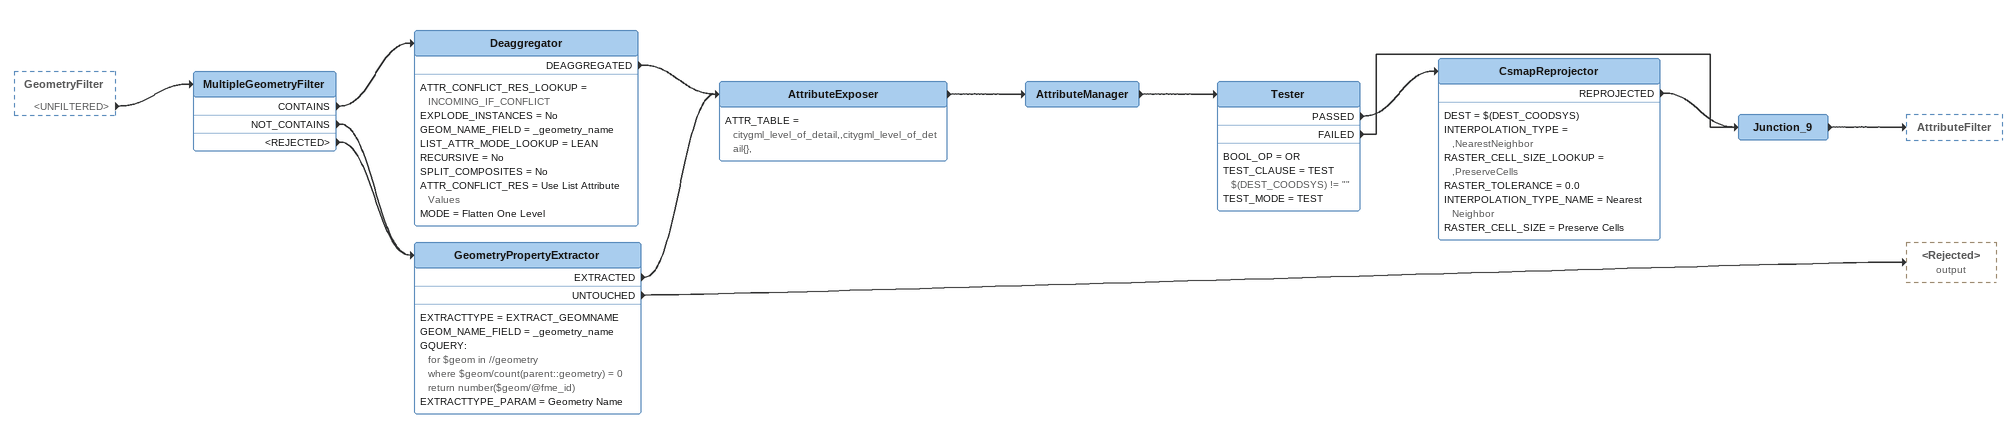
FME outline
GeometryFilter [outside]
    <UNFILTERED> -> MultipleGeometryFilter
MultipleGeometryFilter
    CONTAINS -> Deaggregator
    NOT_CONTAINS -> GeometryPropertyExtractor
    <REJECTED> -> GeometryPropertyExtractor
Deaggregator
    ATTR_CONFLICT_RES_LOOKUP = INCOMING_IF_CONFLICT
    EXPLODE_INSTANCES = No
    GEOM_NAME_FIELD = _geometry_name
    LIST_ATTR_MODE_LOOKUP = LEAN
    RECURSIVE = No
    SPLIT_COMPOSITES = No
    ATTR_CONFLICT_RES = Use List Attribute Values
    MODE = Flatten One Level
    DEAGGREGATED -> AttributeExposer
GeometryPropertyExtractor
    EXTRACTTYPE = EXTRACT_GEOMNAME
    GEOM_NAME_FIELD = _geometry_name
    GQUERY:
      for $geom in //geometry
      where $geom/count(parent::geometry) = 0
      return number($geom/@fme_id)
    EXTRACTTYPE_PARAM = Geometry Name
    EXTRACTED -> AttributeExposer
    UNTOUCHED -> <Rejected> (output)
AttributeExposer
    ATTR_TABLE = citygml_level_of_detail,,citygml_level_of_detail{},
    -> AttributeManager
AttributeManager
    -> Tester
Tester
    BOOL_OP = OR
    TEST_CLAUSE = TEST $(DEST_COODSYS) != ""
    TEST_MODE = TEST
    PASSED -> CsmapReprojector
    FAILED -> Junction_9
CsmapReprojector
    DEST = $(DEST_COODSYS)
    INTERPOLATION_TYPE = ,NearestNeighbor
    RASTER_CELL_SIZE_LOOKUP = ,PreserveCells
    RASTER_TOLERANCE = 0.0
    INTERPOLATION_TYPE_NAME = Nearest Neighbor
    RASTER_CELL_SIZE = Preserve Cells
    REPROJECTED -> Junction_9
Junction_9
    -> AttributeFilter
